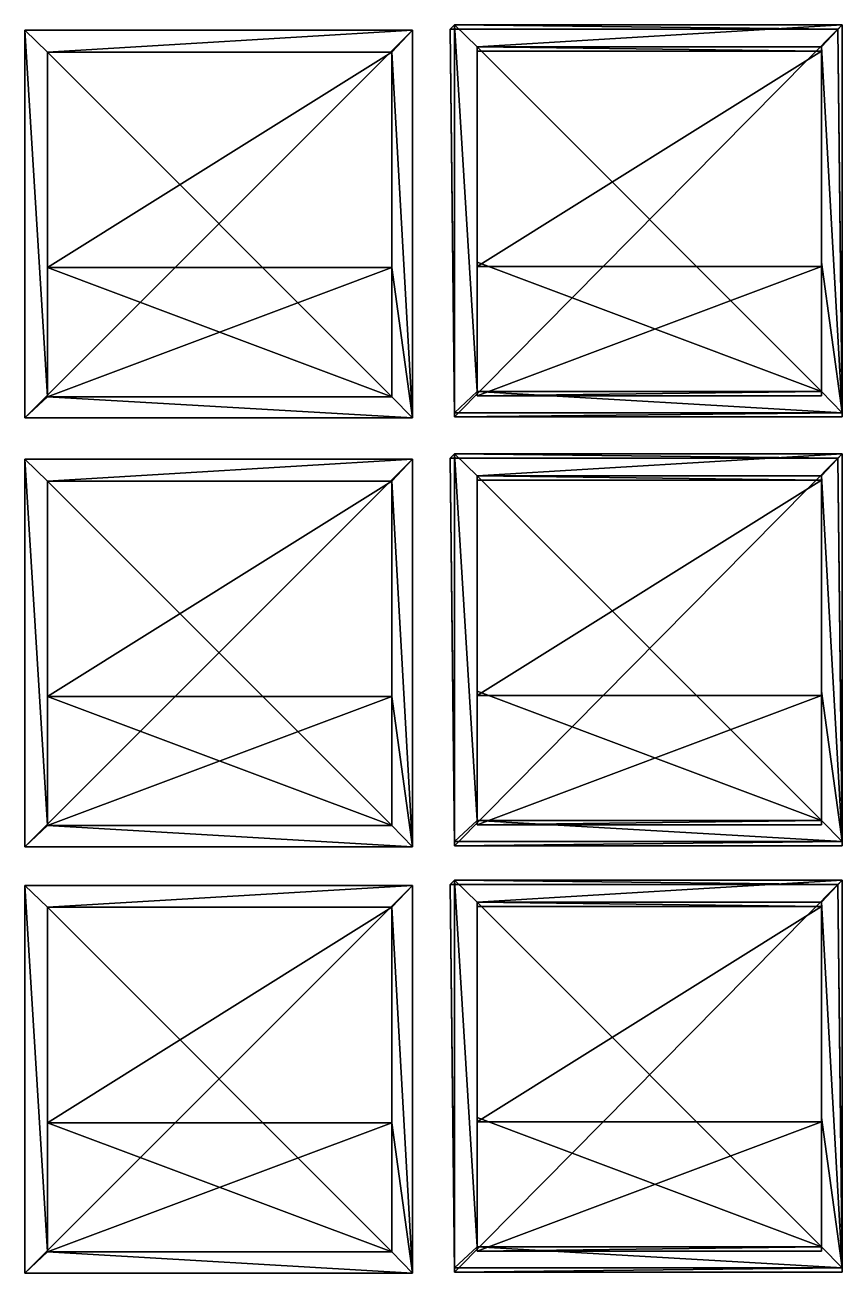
# Model space of a CAD drawing. Header units: metres. Extents: x 0 to 99.4, y 0 to 49.2.
# Drawn here: x 0 to 18.98, y 20.08 to 49.06 of the extents above; entities that cross this region are included whole.
import ezdxf

# ---------------------------------------------------------------- set-up
doc = ezdxf.new("R2010")
doc.units = ezdxf.units.M

msp = doc.modelspace()

# ---------------------------------------------------------------- meshes
at = {"layer": 'Layer0'}
mesh = msp.add_polyface(dxfattribs=at)
corners = [(9.977, 49.055, 1), (9.877, 48.955), (9.977, 40.055, 1)]
mesh.append_faces([[corners[k] for k in face] for face in [(0, 1, 2)]])
mesh = msp.add_polyface(dxfattribs=at)
corners = [(9.977, 49.055, 1), (18.877, 48.955), (9.877, 48.955), (18.977, 49.055, 1)]
mesh.append_faces([[corners[k] for k in face] for face in [(0, 1, 2), (1, 0, 3)]], dxfattribs={"vtx0": -1})
mesh = msp.add_polyface(dxfattribs=at)
corners = [(9.977, 40.055, 1), (10.499, 40.546, 1), (9.977, 49.055, 1), (18.977, 40.055, 1), (18.499, 40.546, 1), (18.499, 43.546, 1), (18.499, 48.546, 1), (10.499, 48.546, 1), (18.977, 49.055, 1), (10.499, 43.546, 1)]
mesh.append_faces([[corners[k] for k in face] for face in [(7, 1, 9)]], dxfattribs={"vtx0": -1})
mesh.append_faces([[corners[k] for k in face] for face in [(0, 1, 2), (1, 3, 4), (4, 3, 5), (5, 3, 6), (2, 7, 8), (8, 6, 3)]], dxfattribs={"vtx0": -1, "vtx1": -1})
mesh.append_faces([[corners[k] for k in face] for face in [(7, 2, 1)]], dxfattribs={"vtx0": -1, "vtx1": -1, "vtx2": -1})
mesh.append_faces([[corners[k] for k in face] for face in [(1, 0, 3), (8, 7, 6)]], dxfattribs={"vtx0": -1, "vtx2": -1})
mesh = msp.add_polyface(dxfattribs=at)
corners = [(18.977, 49.055, 1), (18.977, 40.055, 1), (18.877, 48.955)]
mesh.append_faces([[corners[k] for k in face] for face in [(0, 1, 2)]])
mesh = msp.add_polyface(dxfattribs=at)
corners = [(9, 48.935), (0, 39.935), (0, 48.935), (9, 39.935)]
mesh.append_faces([[corners[k] for k in face] for face in [(0, 1, 2), (1, 0, 3)]], dxfattribs={"vtx0": -1})
mesh = msp.add_polyface(dxfattribs=at)
corners = [(0, 48.935, 1), (0, 39.935), (0, 39.935, 1), (0, 48.935)]
mesh.append_faces([[corners[k] for k in face] for face in [(0, 1, 2), (1, 0, 3)]], dxfattribs={"vtx0": -1})
mesh = msp.add_polyface(dxfattribs=at)
corners = [(0, 39.935, 1), (0.522, 40.426, 1), (0, 48.935, 1), (9, 39.935, 1), (8.522, 40.426, 1), (8.522, 43.426, 1), (8.522, 48.426, 1), (0.522, 48.426, 1), (9, 48.935, 1), (0.522, 43.426, 1)]
mesh.append_faces([[corners[k] for k in face] for face in [(7, 1, 9)]], dxfattribs={"vtx0": -1})
mesh.append_faces([[corners[k] for k in face] for face in [(0, 1, 2), (1, 3, 4), (4, 3, 5), (5, 3, 6), (2, 7, 8), (8, 6, 3)]], dxfattribs={"vtx0": -1, "vtx1": -1})
mesh.append_faces([[corners[k] for k in face] for face in [(7, 2, 1)]], dxfattribs={"vtx0": -1, "vtx1": -1, "vtx2": -1})
mesh.append_faces([[corners[k] for k in face] for face in [(1, 0, 3), (8, 7, 6)]], dxfattribs={"vtx0": -1, "vtx2": -1})
mesh = msp.add_polyface(dxfattribs=at)
corners = [(0, 48.935, 1), (9, 48.935), (0, 48.935), (9, 48.935, 1)]
mesh.append_faces([[corners[k] for k in face] for face in [(0, 1, 2), (1, 0, 3)]], dxfattribs={"vtx0": -1})
mesh = msp.add_polyface(dxfattribs=at)
corners = [(9, 48.935), (9, 39.935, 1), (9, 39.935), (9, 48.935, 1)]
mesh.append_faces([[corners[k] for k in face] for face in [(0, 1, 2), (1, 0, 3)]], dxfattribs={"vtx0": -1})
mesh = msp.add_polyface(dxfattribs=at)
corners = [(9.877, 48.955), (9.977, 39.955), (9.977, 40.055, 1)]
mesh.append_faces([[corners[k] for k in face] for face in [(0, 1, 2)]])
mesh = msp.add_polyface(dxfattribs=at)
corners = [(18.877, 48.955), (9.977, 39.955), (9.877, 48.955), (18.977, 39.955)]
mesh.append_faces([[corners[k] for k in face] for face in [(0, 1, 2), (1, 0, 3)]], dxfattribs={"vtx0": -1})
mesh = msp.add_polyface(dxfattribs=at)
corners = [(18.877, 48.955), (18.977, 40.055, 1), (18.977, 39.955)]
mesh.append_faces([[corners[k] for k in face] for face in [(0, 1, 2)]])
mesh = msp.add_polyface(dxfattribs=at)
corners = [(0.522, 48.426, 1), (0.522, 43.426, 3), (0.522, 43.426, 1), (0.522, 48.426, 3)]
mesh.append_faces([[corners[k] for k in face] for face in [(0, 1, 2), (1, 0, 3)]], dxfattribs={"vtx0": -1})
mesh = msp.add_polyface(dxfattribs=at)
corners = [(8.522, 48.426, 3), (0.522, 48.426, 1), (8.522, 48.426, 1), (0.522, 48.426, 3)]
mesh.append_faces([[corners[k] for k in face] for face in [(0, 1, 2), (1, 0, 3)]], dxfattribs={"vtx0": -1})
mesh = msp.add_polyface(dxfattribs=at)
corners = [(8.522, 40.426, 1), (0.522, 43.426, 1), (0.522, 40.426, 1), (0.522, 48.426, 1), (8.522, 48.426, 1), (8.522, 43.426, 1)]
mesh.append_faces([[corners[k] for k in face] for face in [(0, 1, 2), (4, 0, 5)]], dxfattribs={"vtx0": -1})
mesh.append_faces([[corners[k] for k in face] for face in [(1, 0, 3), (3, 0, 4)]], dxfattribs={"vtx0": -1, "vtx1": -1})
mesh = msp.add_polyface(dxfattribs=at)
corners = [(8.522, 48.426, 3), (0.522, 43.426, 3), (0.522, 48.426, 3), (8.522, 43.426, 3)]
mesh.append_faces([[corners[k] for k in face] for face in [(0, 1, 2), (1, 0, 3)]], dxfattribs={"vtx0": -1})
mesh = msp.add_polyface(dxfattribs=at)
corners = [(8.522, 48.426, 3), (8.522, 43.426, 1), (8.522, 43.426, 3), (8.522, 48.426, 1)]
mesh.append_faces([[corners[k] for k in face] for face in [(0, 1, 2), (1, 0, 3)]], dxfattribs={"vtx0": -1})
mesh = msp.add_polyface(dxfattribs=at)
corners = [(18.499, 40.546, 1), (10.499, 43.546, 1), (10.499, 40.546, 1), (10.499, 48.546, 1), (18.499, 48.546, 1), (18.499, 43.546, 1)]
mesh.append_faces([[corners[k] for k in face] for face in [(0, 1, 2), (4, 0, 5)]], dxfattribs={"vtx0": -1})
mesh.append_faces([[corners[k] for k in face] for face in [(1, 0, 3), (3, 0, 4)]], dxfattribs={"vtx0": -1, "vtx1": -1})
mesh = msp.add_polyface(dxfattribs=at)
corners = [(10.499, 43.546, 1), (10.499, 48.446, 3), (10.499, 43.446, 3), (10.499, 48.546, 1)]
mesh.append_faces([[corners[k] for k in face] for face in [(0, 1, 2), (1, 0, 3)]], dxfattribs={"vtx0": -1})
mesh = msp.add_polyface(dxfattribs=at)
corners = [(18.499, 48.446, 3), (10.499, 48.546, 1), (18.499, 48.546, 1), (10.499, 48.446, 3)]
mesh.append_faces([[corners[k] for k in face] for face in [(0, 1, 2), (1, 0, 3)]], dxfattribs={"vtx0": -1})
mesh = msp.add_polyface(dxfattribs=at)
corners = [(18.499, 48.446, 3), (10.499, 43.446, 3), (10.499, 48.446, 3), (18.499, 43.446, 3)]
mesh.append_faces([[corners[k] for k in face] for face in [(0, 1, 2), (1, 0, 3)]], dxfattribs={"vtx0": -1})
mesh = msp.add_polyface(dxfattribs=at)
corners = [(18.499, 48.446, 3), (18.499, 43.546, 1), (18.499, 43.446, 3), (18.499, 48.546, 1)]
mesh.append_faces([[corners[k] for k in face] for face in [(0, 1, 2), (1, 0, 3)]], dxfattribs={"vtx0": -1})
mesh = msp.add_polyface(dxfattribs=at)
corners = [(10.499, 40.546, 1), (10.499, 43.446, 3), (10.499, 40.446, 2), (10.499, 43.546, 1)]
mesh.append_faces([[corners[k] for k in face] for face in [(0, 1, 2), (1, 0, 3)]], dxfattribs={"vtx0": -1})
mesh = msp.add_polyface(dxfattribs=at)
corners = [(18.499, 43.446, 3), (18.499, 40.546, 1), (18.499, 40.446, 2), (18.499, 43.546, 1)]
mesh.append_faces([[corners[k] for k in face] for face in [(0, 1, 2), (1, 0, 3)]], dxfattribs={"vtx0": -1})
mesh = msp.add_polyface(dxfattribs=at)
corners = [(8.522, 43.426, 3), (0.522, 40.426, 2), (0.522, 43.426, 3), (8.522, 40.426, 2)]
mesh.append_faces([[corners[k] for k in face] for face in [(0, 1, 2), (1, 0, 3)]], dxfattribs={"vtx0": -1})
mesh = msp.add_polyface(dxfattribs=at)
corners = [(0.522, 43.426, 1), (0.522, 40.426, 2), (0.522, 40.426, 1), (0.522, 43.426, 3)]
mesh.append_faces([[corners[k] for k in face] for face in [(0, 1, 2), (1, 0, 3)]], dxfattribs={"vtx0": -1})
mesh = msp.add_polyface(dxfattribs=at)
corners = [(8.522, 43.426, 3), (8.522, 40.426, 1), (8.522, 40.426, 2), (8.522, 43.426, 1)]
mesh.append_faces([[corners[k] for k in face] for face in [(0, 1, 2), (1, 0, 3)]], dxfattribs={"vtx0": -1})
mesh = msp.add_polyface(dxfattribs=at)
corners = [(18.499, 43.446, 3), (10.499, 40.446, 2), (10.499, 43.446, 3), (18.499, 40.446, 2)]
mesh.append_faces([[corners[k] for k in face] for face in [(0, 1, 2), (1, 0, 3)]], dxfattribs={"vtx0": -1})
mesh = msp.add_polyface(dxfattribs=at)
corners = [(0.522, 40.426, 2), (8.522, 40.426, 1), (0.522, 40.426, 1), (8.522, 40.426, 2)]
mesh.append_faces([[corners[k] for k in face] for face in [(0, 1, 2), (1, 0, 3)]], dxfattribs={"vtx0": -1})
mesh = msp.add_polyface(dxfattribs=at)
corners = [(10.499, 40.446, 2), (18.499, 40.546, 1), (10.499, 40.546, 1), (18.499, 40.446, 2)]
mesh.append_faces([[corners[k] for k in face] for face in [(0, 1, 2), (1, 0, 3)]], dxfattribs={"vtx0": -1})
mesh = msp.add_polyface(dxfattribs=at)
corners = [(18.977, 40.055, 1), (9.977, 39.955), (18.977, 39.955), (9.977, 40.055, 1)]
mesh.append_faces([[corners[k] for k in face] for face in [(0, 1, 2), (1, 0, 3)]], dxfattribs={"vtx0": -1})
mesh = msp.add_polyface(dxfattribs=at)
corners = [(9, 39.935, 1), (0, 39.935), (9, 39.935), (0, 39.935, 1)]
mesh.append_faces([[corners[k] for k in face] for face in [(0, 1, 2), (1, 0, 3)]], dxfattribs={"vtx0": -1})
mesh = msp.add_polyface(dxfattribs=at)
corners = [(0, 38.978, 1), (0, 29.978), (0, 29.978, 1), (0, 38.978)]
mesh.append_faces([[corners[k] for k in face] for face in [(0, 1, 2), (1, 0, 3)]], dxfattribs={"vtx0": -1})
mesh = msp.add_polyface(dxfattribs=at)
corners = [(0, 29.978, 1), (0.522, 30.468, 1), (0, 38.978, 1), (9, 29.978, 1), (8.522, 30.468, 1), (8.522, 33.468, 1), (8.522, 38.468, 1), (0.522, 38.468, 1), (9, 38.978, 1), (0.522, 33.468, 1)]
mesh.append_faces([[corners[k] for k in face] for face in [(7, 1, 9)]], dxfattribs={"vtx0": -1})
mesh.append_faces([[corners[k] for k in face] for face in [(0, 1, 2), (1, 3, 4), (4, 3, 5), (5, 3, 6), (2, 7, 8), (8, 6, 3)]], dxfattribs={"vtx0": -1, "vtx1": -1})
mesh.append_faces([[corners[k] for k in face] for face in [(7, 2, 1)]], dxfattribs={"vtx0": -1, "vtx1": -1, "vtx2": -1})
mesh.append_faces([[corners[k] for k in face] for face in [(1, 0, 3), (8, 7, 6)]], dxfattribs={"vtx0": -1, "vtx2": -1})
mesh = msp.add_polyface(dxfattribs=at)
corners = [(0, 38.978, 1), (9, 38.978), (0, 38.978), (9, 38.978, 1)]
mesh.append_faces([[corners[k] for k in face] for face in [(0, 1, 2), (1, 0, 3)]], dxfattribs={"vtx0": -1})
mesh = msp.add_polyface(dxfattribs=at)
corners = [(9, 38.978), (0, 29.978), (0, 38.978), (9, 29.978)]
mesh.append_faces([[corners[k] for k in face] for face in [(0, 1, 2), (1, 0, 3)]], dxfattribs={"vtx0": -1})
mesh = msp.add_polyface(dxfattribs=at)
corners = [(9, 38.978), (9, 29.978, 1), (9, 29.978), (9, 38.978, 1)]
mesh.append_faces([[corners[k] for k in face] for face in [(0, 1, 2), (1, 0, 3)]], dxfattribs={"vtx0": -1})
mesh = msp.add_polyface(dxfattribs=at)
corners = [(9.977, 39.098, 1), (18.877, 38.998), (9.877, 38.998), (18.977, 39.098, 1)]
mesh.append_faces([[corners[k] for k in face] for face in [(0, 1, 2), (1, 0, 3)]], dxfattribs={"vtx0": -1})
mesh = msp.add_polyface(dxfattribs=at)
corners = [(9.977, 39.098, 1), (9.877, 38.998), (9.977, 30.098, 1)]
mesh.append_faces([[corners[k] for k in face] for face in [(0, 1, 2)]])
mesh = msp.add_polyface(dxfattribs=at)
corners = [(9.877, 38.998), (9.977, 29.998), (9.977, 30.098, 1)]
mesh.append_faces([[corners[k] for k in face] for face in [(0, 1, 2)]])
mesh = msp.add_polyface(dxfattribs=at)
corners = [(18.877, 38.998), (9.977, 29.998), (9.877, 38.998), (18.977, 29.998)]
mesh.append_faces([[corners[k] for k in face] for face in [(0, 1, 2), (1, 0, 3)]], dxfattribs={"vtx0": -1})
mesh = msp.add_polyface(dxfattribs=at)
corners = [(9.977, 30.098, 1), (10.499, 30.589, 1), (9.977, 39.098, 1), (18.977, 30.098, 1), (18.499, 30.589, 1), (18.499, 33.589, 1), (18.499, 38.589, 1), (10.499, 38.589, 1), (18.977, 39.098, 1), (10.499, 33.589, 1)]
mesh.append_faces([[corners[k] for k in face] for face in [(7, 1, 9)]], dxfattribs={"vtx0": -1})
mesh.append_faces([[corners[k] for k in face] for face in [(0, 1, 2), (1, 3, 4), (4, 3, 5), (5, 3, 6), (2, 7, 8), (8, 6, 3)]], dxfattribs={"vtx0": -1, "vtx1": -1})
mesh.append_faces([[corners[k] for k in face] for face in [(7, 2, 1)]], dxfattribs={"vtx0": -1, "vtx1": -1, "vtx2": -1})
mesh.append_faces([[corners[k] for k in face] for face in [(1, 0, 3), (8, 7, 6)]], dxfattribs={"vtx0": -1, "vtx2": -1})
mesh = msp.add_polyface(dxfattribs=at)
corners = [(18.977, 39.098, 1), (18.977, 30.098, 1), (18.877, 38.998)]
mesh.append_faces([[corners[k] for k in face] for face in [(0, 1, 2)]])
mesh = msp.add_polyface(dxfattribs=at)
corners = [(18.877, 38.998), (18.977, 30.098, 1), (18.977, 29.998)]
mesh.append_faces([[corners[k] for k in face] for face in [(0, 1, 2)]])
mesh = msp.add_polyface(dxfattribs=at)
corners = [(18.499, 30.589, 1), (10.499, 33.589, 1), (10.499, 30.589, 1), (10.499, 38.589, 1), (18.499, 38.589, 1), (18.499, 33.589, 1)]
mesh.append_faces([[corners[k] for k in face] for face in [(0, 1, 2), (4, 0, 5)]], dxfattribs={"vtx0": -1})
mesh.append_faces([[corners[k] for k in face] for face in [(1, 0, 3), (3, 0, 4)]], dxfattribs={"vtx0": -1, "vtx1": -1})
mesh = msp.add_polyface(dxfattribs=at)
corners = [(10.499, 33.589, 1), (10.499, 38.489, 3), (10.499, 33.489, 3), (10.499, 38.589, 1)]
mesh.append_faces([[corners[k] for k in face] for face in [(0, 1, 2), (1, 0, 3)]], dxfattribs={"vtx0": -1})
mesh = msp.add_polyface(dxfattribs=at)
corners = [(18.499, 38.489, 3), (10.499, 38.589, 1), (18.499, 38.589, 1), (10.499, 38.489, 3)]
mesh.append_faces([[corners[k] for k in face] for face in [(0, 1, 2), (1, 0, 3)]], dxfattribs={"vtx0": -1})
mesh = msp.add_polyface(dxfattribs=at)
corners = [(18.499, 38.489, 3), (18.499, 33.589, 1), (18.499, 33.489, 3), (18.499, 38.589, 1)]
mesh.append_faces([[corners[k] for k in face] for face in [(0, 1, 2), (1, 0, 3)]], dxfattribs={"vtx0": -1})
mesh = msp.add_polyface(dxfattribs=at)
corners = [(8.522, 38.468, 3), (0.522, 38.468, 1), (8.522, 38.468, 1), (0.522, 38.468, 3)]
mesh.append_faces([[corners[k] for k in face] for face in [(0, 1, 2), (1, 0, 3)]], dxfattribs={"vtx0": -1})
mesh = msp.add_polyface(dxfattribs=at)
corners = [(8.522, 38.468, 3), (0.522, 33.468, 3), (0.522, 38.468, 3), (8.522, 33.468, 3)]
mesh.append_faces([[corners[k] for k in face] for face in [(0, 1, 2), (1, 0, 3)]], dxfattribs={"vtx0": -1})
mesh = msp.add_polyface(dxfattribs=at)
corners = [(8.522, 30.468, 1), (0.522, 33.468, 1), (0.522, 30.468, 1), (0.522, 38.468, 1), (8.522, 38.468, 1), (8.522, 33.468, 1)]
mesh.append_faces([[corners[k] for k in face] for face in [(0, 1, 2), (4, 0, 5)]], dxfattribs={"vtx0": -1})
mesh.append_faces([[corners[k] for k in face] for face in [(1, 0, 3), (3, 0, 4)]], dxfattribs={"vtx0": -1, "vtx1": -1})
mesh = msp.add_polyface(dxfattribs=at)
corners = [(0.522, 38.468, 1), (0.522, 33.468, 3), (0.522, 33.468, 1), (0.522, 38.468, 3)]
mesh.append_faces([[corners[k] for k in face] for face in [(0, 1, 2), (1, 0, 3)]], dxfattribs={"vtx0": -1})
mesh = msp.add_polyface(dxfattribs=at)
corners = [(8.522, 38.468, 3), (8.522, 33.468, 1), (8.522, 33.468, 3), (8.522, 38.468, 1)]
mesh.append_faces([[corners[k] for k in face] for face in [(0, 1, 2), (1, 0, 3)]], dxfattribs={"vtx0": -1})
mesh = msp.add_polyface(dxfattribs=at)
corners = [(18.499, 38.489, 3), (10.499, 33.489, 3), (10.499, 38.489, 3), (18.499, 33.489, 3)]
mesh.append_faces([[corners[k] for k in face] for face in [(0, 1, 2), (1, 0, 3)]], dxfattribs={"vtx0": -1})
mesh = msp.add_polyface(dxfattribs=at)
corners = [(8.522, 33.468, 3), (0.522, 30.468, 2), (0.522, 33.468, 3), (8.522, 30.468, 2)]
mesh.append_faces([[corners[k] for k in face] for face in [(0, 1, 2), (1, 0, 3)]], dxfattribs={"vtx0": -1})
mesh = msp.add_polyface(dxfattribs=at)
corners = [(0.522, 33.468, 1), (0.522, 30.468, 2), (0.522, 30.468, 1), (0.522, 33.468, 3)]
mesh.append_faces([[corners[k] for k in face] for face in [(0, 1, 2), (1, 0, 3)]], dxfattribs={"vtx0": -1})
mesh = msp.add_polyface(dxfattribs=at)
corners = [(8.522, 33.468, 3), (8.522, 30.468, 1), (8.522, 30.468, 2), (8.522, 33.468, 1)]
mesh.append_faces([[corners[k] for k in face] for face in [(0, 1, 2), (1, 0, 3)]], dxfattribs={"vtx0": -1})
mesh = msp.add_polyface(dxfattribs=at)
corners = [(10.499, 30.589, 1), (10.499, 33.489, 3), (10.499, 30.489, 2), (10.499, 33.589, 1)]
mesh.append_faces([[corners[k] for k in face] for face in [(0, 1, 2), (1, 0, 3)]], dxfattribs={"vtx0": -1})
mesh = msp.add_polyface(dxfattribs=at)
corners = [(18.499, 33.489, 3), (10.499, 30.489, 2), (10.499, 33.489, 3), (18.499, 30.489, 2)]
mesh.append_faces([[corners[k] for k in face] for face in [(0, 1, 2), (1, 0, 3)]], dxfattribs={"vtx0": -1})
mesh = msp.add_polyface(dxfattribs=at)
corners = [(18.499, 33.489, 3), (18.499, 30.589, 1), (18.499, 30.489, 2), (18.499, 33.589, 1)]
mesh.append_faces([[corners[k] for k in face] for face in [(0, 1, 2), (1, 0, 3)]], dxfattribs={"vtx0": -1})
mesh = msp.add_polyface(dxfattribs=at)
corners = [(0.522, 30.468, 2), (8.522, 30.468, 1), (0.522, 30.468, 1), (8.522, 30.468, 2)]
mesh.append_faces([[corners[k] for k in face] for face in [(0, 1, 2), (1, 0, 3)]], dxfattribs={"vtx0": -1})
mesh = msp.add_polyface(dxfattribs=at)
corners = [(10.499, 30.489, 2), (18.499, 30.589, 1), (10.499, 30.589, 1), (18.499, 30.489, 2)]
mesh.append_faces([[corners[k] for k in face] for face in [(0, 1, 2), (1, 0, 3)]], dxfattribs={"vtx0": -1})
mesh = msp.add_polyface(dxfattribs=at)
corners = [(9, 29.978, 1), (0, 29.978), (9, 29.978), (0, 29.978, 1)]
mesh.append_faces([[corners[k] for k in face] for face in [(0, 1, 2), (1, 0, 3)]], dxfattribs={"vtx0": -1})
mesh = msp.add_polyface(dxfattribs=at)
corners = [(18.977, 30.098, 1), (9.977, 29.998), (18.977, 29.998), (9.977, 30.098, 1)]
mesh.append_faces([[corners[k] for k in face] for face in [(0, 1, 2), (1, 0, 3)]], dxfattribs={"vtx0": -1})
mesh = msp.add_polyface(dxfattribs=at)
corners = [(0, 20.082, 1), (0.522, 20.573, 1), (0, 29.082, 1), (9, 20.082, 1), (8.522, 20.573, 1), (8.522, 23.573, 1), (8.522, 28.573, 1), (0.522, 28.573, 1), (9, 29.082, 1), (0.522, 23.573, 1)]
mesh.append_faces([[corners[k] for k in face] for face in [(7, 1, 9)]], dxfattribs={"vtx0": -1})
mesh.append_faces([[corners[k] for k in face] for face in [(0, 1, 2), (1, 3, 4), (4, 3, 5), (5, 3, 6), (2, 7, 8), (8, 6, 3)]], dxfattribs={"vtx0": -1, "vtx1": -1})
mesh.append_faces([[corners[k] for k in face] for face in [(7, 2, 1)]], dxfattribs={"vtx0": -1, "vtx1": -1, "vtx2": -1})
mesh.append_faces([[corners[k] for k in face] for face in [(1, 0, 3), (8, 7, 6)]], dxfattribs={"vtx0": -1, "vtx2": -1})
mesh = msp.add_polyface(dxfattribs=at)
corners = [(0, 29.082, 1), (0, 20.082), (0, 20.082, 1), (0, 29.082)]
mesh.append_faces([[corners[k] for k in face] for face in [(0, 1, 2), (1, 0, 3)]], dxfattribs={"vtx0": -1})
mesh = msp.add_polyface(dxfattribs=at)
corners = [(9, 29.082), (0, 20.082), (0, 29.082), (9, 20.082)]
mesh.append_faces([[corners[k] for k in face] for face in [(0, 1, 2), (1, 0, 3)]], dxfattribs={"vtx0": -1})
mesh = msp.add_polyface(dxfattribs=at)
corners = [(0, 29.082, 1), (9, 29.082), (0, 29.082), (9, 29.082, 1)]
mesh.append_faces([[corners[k] for k in face] for face in [(0, 1, 2), (1, 0, 3)]], dxfattribs={"vtx0": -1})
mesh = msp.add_polyface(dxfattribs=at)
corners = [(9, 29.082), (9, 20.082, 1), (9, 20.082), (9, 29.082, 1)]
mesh.append_faces([[corners[k] for k in face] for face in [(0, 1, 2), (1, 0, 3)]], dxfattribs={"vtx0": -1})
mesh = msp.add_polyface(dxfattribs=at)
corners = [(9.977, 29.203, 1), (9.877, 29.103), (9.977, 20.203, 1)]
mesh.append_faces([[corners[k] for k in face] for face in [(0, 1, 2)]])
mesh = msp.add_polyface(dxfattribs=at)
corners = [(9.977, 29.203, 1), (18.877, 29.103), (9.877, 29.103), (18.977, 29.203, 1)]
mesh.append_faces([[corners[k] for k in face] for face in [(0, 1, 2), (1, 0, 3)]], dxfattribs={"vtx0": -1})
mesh = msp.add_polyface(dxfattribs=at)
corners = [(9.877, 29.103), (9.977, 20.103), (9.977, 20.203, 1)]
mesh.append_faces([[corners[k] for k in face] for face in [(0, 1, 2)]])
mesh = msp.add_polyface(dxfattribs=at)
corners = [(18.877, 29.103), (9.977, 20.103), (9.877, 29.103), (18.977, 20.103)]
mesh.append_faces([[corners[k] for k in face] for face in [(0, 1, 2), (1, 0, 3)]], dxfattribs={"vtx0": -1})
mesh = msp.add_polyface(dxfattribs=at)
corners = [(9.977, 20.203, 1), (10.499, 20.694, 1), (9.977, 29.203, 1), (18.977, 20.203, 1), (18.499, 20.694, 1), (18.499, 23.694, 1), (18.499, 28.694, 1), (10.499, 28.694, 1), (18.977, 29.203, 1), (10.499, 23.694, 1)]
mesh.append_faces([[corners[k] for k in face] for face in [(7, 1, 9)]], dxfattribs={"vtx0": -1})
mesh.append_faces([[corners[k] for k in face] for face in [(0, 1, 2), (1, 3, 4), (4, 3, 5), (5, 3, 6), (2, 7, 8), (8, 6, 3)]], dxfattribs={"vtx0": -1, "vtx1": -1})
mesh.append_faces([[corners[k] for k in face] for face in [(7, 2, 1)]], dxfattribs={"vtx0": -1, "vtx1": -1, "vtx2": -1})
mesh.append_faces([[corners[k] for k in face] for face in [(1, 0, 3), (8, 7, 6)]], dxfattribs={"vtx0": -1, "vtx2": -1})
mesh = msp.add_polyface(dxfattribs=at)
corners = [(18.977, 29.203, 1), (18.977, 20.203, 1), (18.877, 29.103)]
mesh.append_faces([[corners[k] for k in face] for face in [(0, 1, 2)]])
mesh = msp.add_polyface(dxfattribs=at)
corners = [(18.877, 29.103), (18.977, 20.203, 1), (18.977, 20.103)]
mesh.append_faces([[corners[k] for k in face] for face in [(0, 1, 2)]])
mesh = msp.add_polyface(dxfattribs=at)
corners = [(18.499, 20.694, 1), (10.499, 23.694, 1), (10.499, 20.694, 1), (10.499, 28.694, 1), (18.499, 28.694, 1), (18.499, 23.694, 1)]
mesh.append_faces([[corners[k] for k in face] for face in [(0, 1, 2), (4, 0, 5)]], dxfattribs={"vtx0": -1})
mesh.append_faces([[corners[k] for k in face] for face in [(1, 0, 3), (3, 0, 4)]], dxfattribs={"vtx0": -1, "vtx1": -1})
mesh = msp.add_polyface(dxfattribs=at)
corners = [(10.499, 23.694, 1), (10.499, 28.594, 3), (10.499, 23.594, 3), (10.499, 28.694, 1)]
mesh.append_faces([[corners[k] for k in face] for face in [(0, 1, 2), (1, 0, 3)]], dxfattribs={"vtx0": -1})
mesh = msp.add_polyface(dxfattribs=at)
corners = [(18.499, 28.594, 3), (10.499, 28.694, 1), (18.499, 28.694, 1), (10.499, 28.594, 3)]
mesh.append_faces([[corners[k] for k in face] for face in [(0, 1, 2), (1, 0, 3)]], dxfattribs={"vtx0": -1})
mesh = msp.add_polyface(dxfattribs=at)
corners = [(18.499, 28.594, 3), (18.499, 23.694, 1), (18.499, 23.594, 3), (18.499, 28.694, 1)]
mesh.append_faces([[corners[k] for k in face] for face in [(0, 1, 2), (1, 0, 3)]], dxfattribs={"vtx0": -1})
mesh = msp.add_polyface(dxfattribs=at)
corners = [(8.522, 28.573, 3), (0.522, 23.573, 3), (0.522, 28.573, 3), (8.522, 23.573, 3)]
mesh.append_faces([[corners[k] for k in face] for face in [(0, 1, 2), (1, 0, 3)]], dxfattribs={"vtx0": -1})
mesh = msp.add_polyface(dxfattribs=at)
corners = [(0.522, 28.573, 1), (0.522, 23.573, 3), (0.522, 23.573, 1), (0.522, 28.573, 3)]
mesh.append_faces([[corners[k] for k in face] for face in [(0, 1, 2), (1, 0, 3)]], dxfattribs={"vtx0": -1})
mesh = msp.add_polyface(dxfattribs=at)
corners = [(8.522, 20.573, 1), (0.522, 23.573, 1), (0.522, 20.573, 1), (0.522, 28.573, 1), (8.522, 28.573, 1), (8.522, 23.573, 1)]
mesh.append_faces([[corners[k] for k in face] for face in [(0, 1, 2), (4, 0, 5)]], dxfattribs={"vtx0": -1})
mesh.append_faces([[corners[k] for k in face] for face in [(1, 0, 3), (3, 0, 4)]], dxfattribs={"vtx0": -1, "vtx1": -1})
mesh = msp.add_polyface(dxfattribs=at)
corners = [(8.522, 28.573, 3), (0.522, 28.573, 1), (8.522, 28.573, 1), (0.522, 28.573, 3)]
mesh.append_faces([[corners[k] for k in face] for face in [(0, 1, 2), (1, 0, 3)]], dxfattribs={"vtx0": -1})
mesh = msp.add_polyface(dxfattribs=at)
corners = [(8.522, 28.573, 3), (8.522, 23.573, 1), (8.522, 23.573, 3), (8.522, 28.573, 1)]
mesh.append_faces([[corners[k] for k in face] for face in [(0, 1, 2), (1, 0, 3)]], dxfattribs={"vtx0": -1})
mesh = msp.add_polyface(dxfattribs=at)
corners = [(18.499, 28.594, 3), (10.499, 23.594, 3), (10.499, 28.594, 3), (18.499, 23.594, 3)]
mesh.append_faces([[corners[k] for k in face] for face in [(0, 1, 2), (1, 0, 3)]], dxfattribs={"vtx0": -1})
mesh = msp.add_polyface(dxfattribs=at)
corners = [(8.522, 23.573, 3), (0.522, 20.573, 2), (0.522, 23.573, 3), (8.522, 20.573, 2)]
mesh.append_faces([[corners[k] for k in face] for face in [(0, 1, 2), (1, 0, 3)]], dxfattribs={"vtx0": -1})
mesh = msp.add_polyface(dxfattribs=at)
corners = [(0.522, 23.573, 1), (0.522, 20.573, 2), (0.522, 20.573, 1), (0.522, 23.573, 3)]
mesh.append_faces([[corners[k] for k in face] for face in [(0, 1, 2), (1, 0, 3)]], dxfattribs={"vtx0": -1})
mesh = msp.add_polyface(dxfattribs=at)
corners = [(8.522, 23.573, 3), (8.522, 20.573, 1), (8.522, 20.573, 2), (8.522, 23.573, 1)]
mesh.append_faces([[corners[k] for k in face] for face in [(0, 1, 2), (1, 0, 3)]], dxfattribs={"vtx0": -1})
mesh = msp.add_polyface(dxfattribs=at)
corners = [(10.499, 20.694, 1), (10.499, 23.594, 3), (10.499, 20.594, 2), (10.499, 23.694, 1)]
mesh.append_faces([[corners[k] for k in face] for face in [(0, 1, 2), (1, 0, 3)]], dxfattribs={"vtx0": -1})
mesh = msp.add_polyface(dxfattribs=at)
corners = [(18.499, 23.594, 3), (10.499, 20.594, 2), (10.499, 23.594, 3), (18.499, 20.594, 2)]
mesh.append_faces([[corners[k] for k in face] for face in [(0, 1, 2), (1, 0, 3)]], dxfattribs={"vtx0": -1})
mesh = msp.add_polyface(dxfattribs=at)
corners = [(18.499, 23.594, 3), (18.499, 20.694, 1), (18.499, 20.594, 2), (18.499, 23.694, 1)]
mesh.append_faces([[corners[k] for k in face] for face in [(0, 1, 2), (1, 0, 3)]], dxfattribs={"vtx0": -1})
mesh = msp.add_polyface(dxfattribs=at)
corners = [(0.522, 20.573, 2), (8.522, 20.573, 1), (0.522, 20.573, 1), (8.522, 20.573, 2)]
mesh.append_faces([[corners[k] for k in face] for face in [(0, 1, 2), (1, 0, 3)]], dxfattribs={"vtx0": -1})
mesh = msp.add_polyface(dxfattribs=at)
corners = [(10.499, 20.594, 2), (18.499, 20.694, 1), (10.499, 20.694, 1), (18.499, 20.594, 2)]
mesh.append_faces([[corners[k] for k in face] for face in [(0, 1, 2), (1, 0, 3)]], dxfattribs={"vtx0": -1})
mesh = msp.add_polyface(dxfattribs=at)
corners = [(9, 20.082, 1), (0, 20.082), (9, 20.082), (0, 20.082, 1)]
mesh.append_faces([[corners[k] for k in face] for face in [(0, 1, 2), (1, 0, 3)]], dxfattribs={"vtx0": -1})
mesh = msp.add_polyface(dxfattribs=at)
corners = [(18.977, 20.203, 1), (9.977, 20.103), (18.977, 20.103), (9.977, 20.203, 1)]
mesh.append_faces([[corners[k] for k in face] for face in [(0, 1, 2), (1, 0, 3)]], dxfattribs={"vtx0": -1})

doc.saveas('drawing.dxf')
